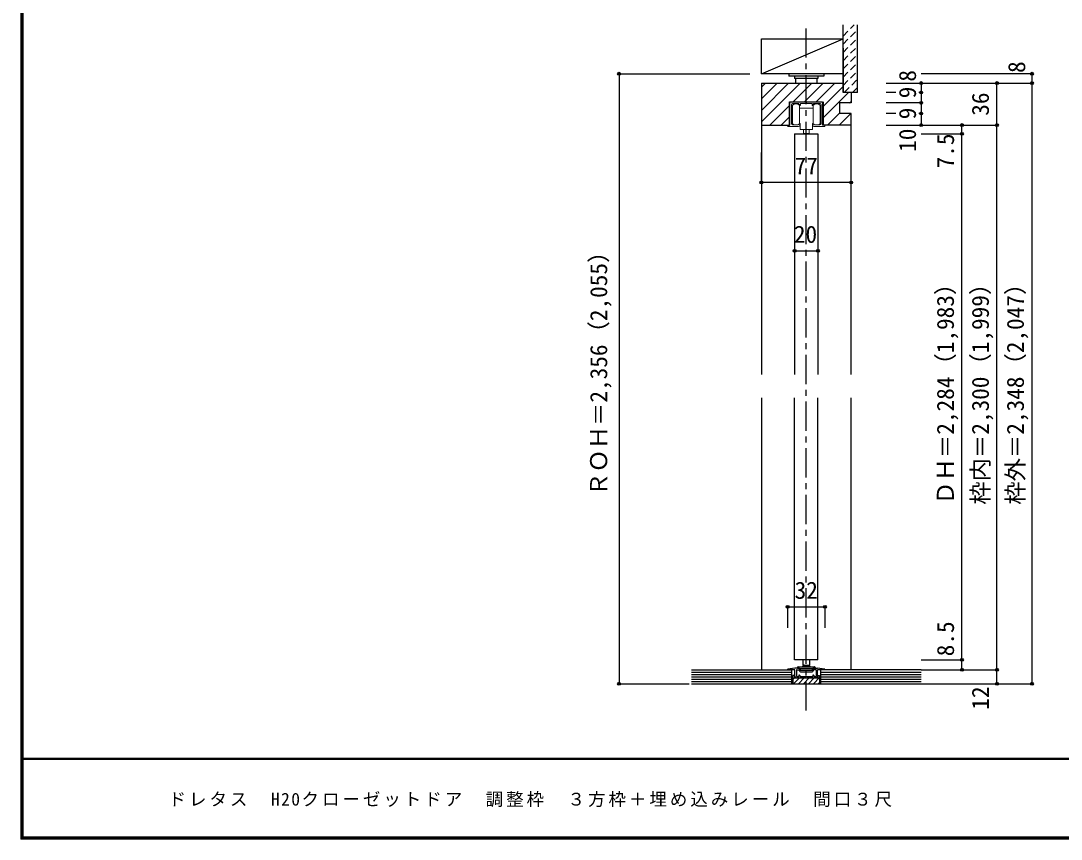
# Model space of a CAD drawing. Units: millimetres, scale not verified. Extents: x -584 to 586, y -431 to 418.
# Drawn here: x -584 to -49, y -420 to 1 of the extents above; entities that cross this region are included whole.
import ezdxf
from ezdxf.enums import TextEntityAlignment as Align

# ---------------------------------------------------------------- set-up
doc = ezdxf.new("R2010")
doc.units = ezdxf.units.MM
doc.header["$LTSCALE"] = 3
doc.header["$PDMODE"] = 32
doc.header["$PDSIZE"] = 1.5
doc.linetypes.add('CHAIN1', pattern=[8, 5, -1, 1, -1])
doc.linetypes.add('DASHED1', pattern=[1.8, 1.2, -0.6])
doc.layers.add('0-0_補助線', color=7, linetype='Continuous', lineweight=18)
for name, color, linetype in [('1-0_補助線', 7, 'Continuous'), ('1-1_通り芯', 4, 'CHAIN1'), ('1-3_仕上げ', 7, 'Continuous'), ('1-4_枠', 3, 'Continuous'), ('1-6_扉', 6, 'Continuous'), ('1-7_金物', 7, 'Continuous'), ('1-B_寸法', 7, 'Continuous'), ('1-C_ハッチ', 4, 'Continuous'), ('F-1_枠', 6, 'Continuous'), ('F-A_文字', 7, 'Continuous')]:
    doc.layers.add(name, color=color, linetype=linetype)
doc.styles.add('ＭＳ ゴシック', font='')
doc.styles.get('ＭＳ ゴシック').set_extended_font_data('MS Gothic')

# ---------------------------------------------------------------- blocks, each defined once
blk = doc.blocks.new('04')
at = {"layer": '0-0_補助線'}
for p, q in [((-8.356, 6.199), (-8.356, -5.201)), ((-7.756, 6.799), (-7.156, 6.799)), ((-7.156, 6.799), (-7.156, 6.739)), ((-7.036, 5.899), (-4.216, 5.899)), ((-3.256, 6.799), (3.344, 6.799)), ((-2.926, 5.899), (-0.256, 5.899)), ((-2.926, 5.059), (-2.926, 5.899)), ((-0.256, 5.899), (0.044, 6.199)), ((4.814, 5.899), (4.304, 5.899)), ((4.814, 5.899), (7.124, 5.899)), ((8.444, 6.199), (8.444, -5.201)), ((-7.636, 5.299), (-7.636, -4.059)), ((-7.031, 5.061), (-7.031, 2.511)), ((-7.031, 3.141), (-7.031, -0.219)), ((-7.031, 1.941), (-7.031, 2.511)), ((-7.031, -1.419), (-7.031, 1.941)), ((-3.436, 3.571), (-3.136, 3.571)), ((-3.431, 3.861), (-3.431, 5.061)), ((-3.431, 3.861), (-3.431, 2.511)), ((-3.431, 2.511), (-3.431, 1.941)), ((-3.431, 1.941), (-3.431, -1.419)), ((-2.836, 3.571), (-3.136, 3.571)), ((-2.836, 3.571), (-3.136, 3.571)), ((-3.046, 4.939), (-3.116, 4.939)), ((-3.063, 4.939), (-3.046, 4.939)), ((0.044, 3.571), (-2.836, 3.571)), ((0.044, 3.571), (-2.836, 3.571)), ((0.044, 3.571), (2.924, 3.571)), ((0.044, 3.571), (2.924, 3.571)), ((2.924, 3.571), (3.224, 3.571)), ((2.924, 3.571), (3.224, 3.571)), ((3.205, 4.939), (3.134, 4.939)), ((3.524, 3.571), (3.224, 3.571)), ((3.529, 5.061), (3.529, 3.861)), ((3.529, 2.511), (3.529, 3.861)), ((3.529, 1.941), (3.529, 2.511)), ((3.529, -1.419), (3.529, 1.941)), ((7.129, 2.511), (7.129, 5.061)), ((7.129, 2.511), (7.129, 1.941)), ((7.129, 1.941), (7.129, -1.419)), ((7.724, 5.299), (7.724, -4.059)), ((-8.356, -5.201), (-9.376, -5.201)), ((-7.031, -1.989), (-7.031, -1.419)), ((-7.031, -1.989), (-7.031, -4.539)), ((-6.556, -5.139), (-5.236, -5.139)), ((-3.136, -4.35), (-3.436, -4.35)), ((-3.431, -1.419), (-3.431, -1.989)), ((-3.431, -3.339), (-3.431, -1.989)), ((-3.431, -4.539), (-3.431, -3.339)), ((-3.316, -4.91), (-3.316, -5.321)), ((-3.136, -5.13), (-3.136, -4.35)), ((-3.136, -4.35), (-3.136, -5.13)), ((-3.136, -7.23), (-3.136, -5.13)), ((3.224, -4.35), (3.524, -4.35)), ((3.224, -5.13), (3.224, -4.35)), ((3.224, -4.35), (3.224, -5.13)), ((3.224, -7.23), (3.224, -5.13)), ((3.404, -4.91), (3.404, -5.321)), ((3.529, -1.989), (3.529, -1.419)), ((3.529, -1.989), (3.529, -3.339)), ((3.529, -3.339), (3.529, -4.539)), ((5.324, -5.139), (6.644, -5.139)), ((7.129, -1.419), (7.129, -1.989)), ((7.129, -4.539), (7.129, -1.989)), ((8.444, -5.201), (9.464, -5.201)), ((-9.556, -5.621), (-9.556, -5.381)), ((-3.916, -5.921), (-9.256, -5.921)), ((-2.836, -7.53), (-1.756, -7.53)), ((-1.756, -7.53), (0.044, -7.53)), ((-1.456, -7.53), (0.044, -7.53)), ((-1.451, -7.54), (-1.451, -7.63)), ((-1.451, -7.63), (-1.451, -9.701)), ((1.544, -7.53), (0.044, -7.53)), ((1.844, -7.53), (0.044, -7.53)), ((1.549, -7.54), (1.549, -7.63)), ((1.549, -7.63), (1.549, -9.701)), ((2.924, -7.53), (1.844, -7.53)), ((9.344, -5.921), (4.004, -5.921)), ((9.644, -5.381), (9.644, -5.621))]:
    blk.add_line(p, q, dxfattribs=at)
for points in [[(-6.976, 6.559), (-3.256, 6.559), (-3.256, 6.799)], [(0.044, 6.199), (0.344, 5.899), (3.014, 5.899), (3.014, 5.059)], [(3.344, 6.799), (3.344, 6.559), (7.064, 6.559)], [(7.244, 6.739), (7.244, 6.799), (7.844, 6.799)]]:
    blk.add_lwpolyline(points, dxfattribs=at)
for centre, radius, start, end in [((-7.756, 6.199), 0.6, 90, 180), ((-7.036, 5.299), 0.6, 90, 180), ((-6.976, 6.739), 0.18, 180, 270), ((-5.231, 2.661), 3, 53.1301, 126.8699), ((-4.216, 4.849), 1.05, 7.76643, 90), ((4.304, 4.849), 1.05, 90, 172.23357), ((5.329, 2.661), 3, 53.1301, 126.8699), ((7.064, 6.739), 0.18, 270, 0), ((7.124, 5.299), 0.6, 0, 90), ((7.844, 6.199), 0.6, 0, 90), ((-3.116, 4.999), 0.06, 187.76643, 270), ((-3.046, 5.059), 0.12, 270, 0), ((3.134, 5.059), 0.12, 180, 270), ((3.205, 4.999), 0.06, 270, 352.23357), ((-9.376, -5.381), 0.18, 90, 180), ((-6.556, -4.059), 1.08, 180, 270), ((-5.231, -2.139), 3, 233.1301, 306.8699), ((-5.236, -2.139), 3, 270, 301.23293), ((-3.916, -5.321), 0.6, 270, 0), ((-3.556, -4.91), 0.24, 0, 121.23293), ((3.644, -4.91), 0.24, 58.76707, 180), ((4.004, -5.321), 0.6, 180, 270), ((5.329, -2.139), 3, 233.1301, 306.8699), ((5.324, -2.139), 3, 238.76707, 270), ((6.644, -4.059), 1.08, 270, 0), ((9.464, -5.381), 0.18, 0, 90), ((-9.256, -5.621), 0.3, 180, 270), ((-2.836, -7.23), 0.3, 180, 270), ((2.924, -7.23), 0.3, 270, 0), ((9.344, -5.621), 0.3, 270, 0)]:
    blk.add_arc(centre, radius, start, end, dxfattribs=at)

msp = doc.modelspace()

# ---------------------------------------------------------------- linework, layer by layer
at = {"layer": '1-0_補助線', "color": 2}
for p, q in [((-188.548, -53.1), (-188.548, -41.1)), ((-171.268, -41.1), (-171.268, -53.1))]:
    msp.add_line(p, q, dxfattribs=at)
at = {"layer": '1-0_補助線'}
for p, q in [((-184.108, -331.804), (-178.108, -331.804)), ((-181.708, -328.2), (-181.708, -330.892)), ((-181.708, -330.892), (-178.108, -330.892)), ((-180.958, -331.024), (-181.708, -330.892)), ((-181.408, -331.204), (-181.708, -331.504)), ((-181.708, -331.804), (-181.708, -331.504)), ((-178.108, -331.504), (-181.708, -331.504)), ((-181.408, -331.204), (-178.408, -331.204)), ((-180.958, -331.024), (-178.858, -331.024)), ((-180.958, -331.024), (-180.958, -331.204)), ((-178.858, -331.024), (-178.108, -330.892)), ((-178.858, -331.024), (-178.858, -331.204)), ((-178.108, -331.504), (-178.408, -331.204)), ((-178.108, -330.892), (-178.108, -328.2)), ((-178.108, -331.504), (-178.108, -331.804)), ((-178.108, -331.804), (-175.708, -331.804)), ((-184.408, -332.524), (-184.408, -332.104)), ((-184.408, -332.524), (-183.886, -332.524)), ((-183.886, -332.524), (-183.015, -332.662)), ((-183.015, -332.662), (-182.938, -332.675)), ((-182.938, -333.364), (-182.938, -332.675)), ((-182.938, -332.681), (-176.878, -332.681)), ((-182.938, -333.484), (-176.878, -333.484)), ((-182.908, -334.384), (-176.908, -334.384)), ((-176.878, -332.675), (-175.931, -332.524)), ((-176.878, -332.675), (-176.878, -333.364)), ((-175.931, -332.524), (-175.408, -332.524)), ((-175.408, -332.104), (-175.408, -332.524))]:
    msp.add_line(p, q, dxfattribs=at)
for points in [[(-183.388, -333.904), (-183.388, -333.484), (-183.058, -333.484)], [(-183.058, -333.484), (-182.938, -333.484), (-182.938, -333.364)], [(-176.878, -333.364), (-176.878, -333.484), (-176.758, -333.484)], [(-176.758, -333.484), (-176.428, -333.484), (-176.428, -333.904)]]:
    msp.add_lwpolyline(points, dxfattribs=at)
for centre, radius, start, end in [((-184.108, -332.104), 0.3, 90, 180), ((-175.708, -332.104), 0.3, 0, 90), ((-182.908, -333.904), 0.48, 180, 270), ((-176.908, -333.904), 0.48, 270, 0)]:
    msp.add_arc(centre, radius, start, end, dxfattribs=at)
at = {"layer": '1-1_通り芯'}
msp.add_line((-179.908, -354.36), (-179.908, -1.5), dxfattribs=at)
at = {"layer": '1-3_仕上げ', "color": 2}
for p, q in [((-161.008, -36.3), (-161.008, -1.5)), ((-153.508, -36.3), (-153.508, -1.5)), ((-153.508, -36.3), (-161.008, -36.3)), ((-239.008, -333.3), (-187.408, -333.3)), ((-187.408, -340.5), (-187.408, -333.3)), ((-120.808, -333.3), (-172.408, -333.3)), ((-172.408, -340.5), (-172.408, -333.3)), ((-239.008, -340.5), (-104.56, -340.5))]:
    msp.add_line(p, q, dxfattribs=at)
at = {"layer": '1-3_仕上げ', "color": 4}
for p, q in [((-203.008, -8.685), (-161.008, -8.685)), ((-203.008, -26.685), (-203.008, -8.685)), ((-161.008, -13.485), (-161.008, -31.485)), ((-189.508, -300.95), (-170.308, -300.95)), ((-189.508, -300.95), (-189.508, -311.821)), ((-170.308, -300.95), (-170.308, -311.821))]:
    msp.add_line(p, q, dxfattribs=at)
at = {"layer": '1-3_仕上げ'}
for p, q in [((-239.008, -334.5), (-187.408, -334.5)), ((-239.008, -335.7), (-187.408, -335.7)), ((-239.008, -336.9), (-187.408, -336.9)), ((-172.408, -334.5), (-120.808, -334.5)), ((-172.408, -335.7), (-120.808, -335.7)), ((-172.408, -336.9), (-120.808, -336.9)), ((-239.008, -338.1), (-187.408, -338.1)), ((-239.008, -339.3), (-187.408, -339.3)), ((-172.408, -338.1), (-120.808, -338.1)), ((-172.408, -339.3), (-120.808, -339.3))]:
    msp.add_line(p, q, dxfattribs=at)
at = {"layer": '1-3_仕上げ', "color": 4}
msp.add_lwpolyline([(-161.008, -26.685), (-203.008, -26.685), (-161.008, -8.685)], dxfattribs=at)
at = {"layer": '1-3_仕上げ'}
for p in [(-189.508, -300.95), (-170.308, -300.95)]:
    msp.add_point(p, dxfattribs=at)
at = {"layer": '1-4_枠'}
for p, q in [((-203.008, -31.5), (-161.008, -31.5)), ((-203.008, -31.5), (-203.008, -181.5)), ((-161.008, -31.5), (-161.008, -36.3)), ((-156.808, -36.3), (-161.008, -36.3)), ((-156.808, -47.1), (-162.808, -47.1)), ((-156.808, -181.5), (-156.808, -47.1)), ((-203.008, -53.1), (-188.548, -53.1)), ((-156.808, -53.1), (-171.268, -53.1)), ((-203.008, -193.5), (-203.008, -333.3)), ((-156.808, -333.3), (-156.808, -193.5))]:
    msp.add_line(p, q, dxfattribs=at)
at = {"layer": '1-4_枠', "color": 2}
msp.add_line((-188.548, -41.1), (-171.508, -41.1), dxfattribs=at)
at = {"layer": '1-4_枠'}
msp.add_lwpolyline([(-156.808, -36.3), (-156.808, -41.7), (-162.808, -41.7), (-162.808, -47.1)], dxfattribs=at)
at = {"layer": '1-6_扉'}
for p, q in [((-185.908, -57.6), (-185.908, -181.5)), ((-185.908, -57.6), (-173.908, -57.6)), ((-173.908, -57.6), (-173.908, -181.5)), ((-185.908, -328.2), (-185.908, -193.5)), ((-173.908, -328.2), (-173.908, -193.5)), ((-173.908, -328.2), (-185.908, -328.2))]:
    msp.add_line(p, q, dxfattribs=at)
at = {"layer": '1-7_金物'}
for p, q in [((-188.908, -26.685), (-188.908, -27.885)), ((-168.808, -26.685), (-186.808, -26.685)), ((-170.908, -26.685), (-170.908, -27.885)), ((-170.908, -27.885), (-188.908, -27.885)), ((-185.908, -27.885), (-185.908, -29.085)), ((-173.908, -29.085), (-185.908, -29.085)), ((-185.308, -31.5), (-185.308, -29.085)), ((-174.508, -29.085), (-174.508, -31.5)), ((-173.908, -27.885), (-173.908, -29.085)), ((-178.708, -57.6), (-181.108, -57.6)), ((-185.728, -332.58), (-189.328, -332.94)), ((-185.728, -333.3), (-189.328, -333.3)), ((-183.568, -332.58), (-185.728, -332.58)), ((-185.728, -336.6), (-185.728, -333.3)), ((-185.008, -333.6), (-185.008, -336.78)), ((-185.008, -336.78), (-183.808, -336.78)), ((-184.708, -333.3), (-183.568, -333.3)), ((-183.808, -336.3), (-183.808, -336.78)), ((-183.328, -336.18), (-183.688, -336.18)), ((-183.208, -336.3), (-183.208, -336.78)), ((-176.608, -336.3), (-176.608, -336.78)), ((-176.128, -336.18), (-176.488, -336.18)), ((-176.248, -332.58), (-174.088, -332.58)), ((-175.108, -333.3), (-176.248, -333.3)), ((-176.008, -336.3), (-176.008, -336.78)), ((-176.008, -336.78), (-174.808, -336.78)), ((-174.808, -333.6), (-174.808, -336.78)), ((-170.488, -332.94), (-174.088, -332.58)), ((-170.488, -333.3), (-174.088, -333.3)), ((-174.088, -336.6), (-174.088, -333.3)), ((-184.828, -337.5), (-174.988, -337.5))]:
    msp.add_line(p, q, dxfattribs=at)
at = {"layer": '1-7_金物', "color": 3}
for p, q in [((-185.908, -336.3), (-186.808, -336.3)), ((-185.908, -336.3), (-185.908, -337.5)), ((-173.908, -336.3), (-173.027, -336.3)), ((-173.908, -336.3), (-173.908, -337.5)), ((-173.027, -336.3), (-173.027, -340.5)), ((-185.908, -337.5), (-173.908, -337.5))]:
    msp.add_line(p, q, dxfattribs=at)
msp.add_lwpolyline([(-186.808, -336.3), (-186.808, -340.5), (-173.027, -340.5)], dxfattribs=at)
at = {"layer": '1-7_金物'}
msp.add_lwpolyline([(-183.208, -336.78), (-180.088, -336.78), (-179.908, -336.96), (-179.728, -336.78), (-176.608, -336.78)], dxfattribs=at)
for centre, radius, start, end in [((-189.328, -333.12), 0.18, 90, 270), ((-184.828, -336.6), 0.9, 180, 270), ((-184.708, -333.6), 0.3, 90, 180), ((-183.688, -336.3), 0.12, 90, 180), ((-183.568, -332.94), 0.36, 0, 90), ((-183.568, -332.94), 0.36, 270, 0), ((-183.328, -336.3), 0.12, 0, 90), ((-176.248, -332.94), 0.36, 90, 180), ((-176.248, -332.94), 0.36, 180, 270), ((-176.488, -336.3), 0.12, 90, 180), ((-176.128, -336.3), 0.12, 0, 90), ((-175.108, -333.6), 0.3, 0, 90), ((-174.988, -336.6), 0.9, 270, 0), ((-170.488, -333.12), 0.18, 270, 90)]:
    msp.add_arc(centre, radius, start, end, dxfattribs=at)
at = {"layer": '1-B_寸法', "color": 4}
for p, q in [((-276.208, -26.685), (-209.008, -26.685)), ((-276.208, -26.685), (-276.208, -340.5)), ((-63.808, -26.7), (-120.808, -26.7)), ((-63.808, -26.7), (-63.808, -340.5)), ((-138.808, -31.5), (-63.808, -31.5)), ((-120.808, -31.5), (-120.808, -53.1)), ((-81.808, -340.5), (-81.808, -31.5)), ((-133.856, -36.3), (-138.808, -36.3)), ((-120.808, -36.3), (-122.061, -36.3)), ((-120.808, -41.7), (-138.808, -41.7)), ((-133.856, -47.1), (-138.808, -47.1)), ((-120.808, -47.1), (-122.061, -47.1)), ((-138.808, -53.1), (-99.808, -53.1)), ((-99.808, -53.1), (-81.808, -53.1)), ((-99.808, -333.3), (-99.808, -53.1)), ((-120.808, -57.6), (-99.808, -57.6)), ((-203.008, -82.648), (-203.008, -67.277)), ((-156.808, -82.648), (-156.808, -67.277)), ((-156.808, -82.648), (-203.008, -82.648)), ((-185.908, -109.375), (-185.908, -117.799)), ((-173.908, -109.375), (-173.908, -117.799)), ((-185.908, -117.799), (-173.908, -117.799)), ((-120.808, -328.2), (-99.808, -328.2)), ((-120.808, -333.3), (-81.808, -333.3)), ((-276.208, -340.5), (-240.208, -340.5)), ((-120.808, -340.5), (-63.808, -340.5)), ((-99.808, -340.5), (-81.808, -340.5))]:
    msp.add_line(p, q, dxfattribs=at)
at = {"layer": '1-B_寸法'}
for p in [(-276.208, -26.685), (-63.808, -26.7), (-120.808, -31.5), (-81.808, -31.5), (-63.808, -31.5), (-120.808, -36.3), (-120.808, -41.7), (-120.808, -47.1), (-120.808, -53.1), (-99.808, -53.1), (-81.808, -53.1), (-99.808, -57.6), (-203.008, -82.648), (-156.808, -82.648), (-185.908, -117.799), (-173.908, -117.799), (-99.808, -328.2), (-99.808, -333.3), (-81.808, -333.3), (-276.208, -340.5), (-81.808, -340.5), (-63.808, -340.5)]:
    msp.add_point(p, dxfattribs=at)
at = {"layer": '1-C_ハッチ', "linetype": 'DASHED1'}
for p, q in [((-161.008, -7.266), (-155.242, -1.5)), ((-161.008, -11.509), (-153.508, -4.009)), ((-161.008, -15.751), (-153.508, -8.251)), ((-161.008, -19.994), (-153.508, -12.494)), ((-161.008, -24.237), (-153.508, -16.737)), ((-161.008, -28.479), (-153.508, -20.979)), ((-161.008, -32.722), (-153.508, -25.222)), ((-160.344, -36.3), (-153.508, -29.464)), ((-156.101, -36.3), (-153.508, -33.707))]:
    msp.add_line(p, q, dxfattribs=at)
at = {"layer": '1-C_ハッチ'}
for p, q in [((-203.008, -51.472), (-183.036, -31.5)), ((-203.008, -45.533), (-188.975, -31.5)), ((-203.008, -39.593), (-194.915, -31.5)), ((-203.008, -33.653), (-200.855, -31.5)), ((-186.696, -41.1), (-177.096, -31.5)), ((-180.756, -41.1), (-171.156, -31.5)), ((-174.817, -41.1), (-165.217, -31.5)), ((-171.268, -43.491), (-161.008, -33.231)), ((-171.268, -49.431), (-158.137, -36.3)), ((-157.598, -41.7), (-156.808, -40.911)), ((-198.696, -53.1), (-188.548, -42.952)), ((-168.998, -53.1), (-162.808, -46.911)), ((-163.058, -53.1), (-157.058, -47.1)), ((-192.756, -53.1), (-188.548, -48.892)), ((-157.118, -53.1), (-156.808, -52.79)), ((-186.808, -338.312), (-185.908, -337.412)), ((-186.451, -340.5), (-183.451, -337.5)), ((-183.905, -340.5), (-180.905, -337.5)), ((-181.359, -340.5), (-178.359, -337.5)), ((-178.814, -340.5), (-175.814, -337.5)), ((-176.268, -340.5), (-173.027, -337.259)), ((-173.723, -340.5), (-173.027, -339.804))]:
    msp.add_line(p, q, dxfattribs=at)
at = {"layer": 'F-1_枠'}
for p, q in [((-584.008, 417.5), (-584.008, -420.5)), ((-583.508, 417.5), (-583.508, -420.5)), ((-583.008, 417.5), (-583.008, -420.5)), ((585.992, -379), (-584.008, -379)), ((585.992, -379.5), (-584.008, -379.5)), ((585.992, -419.5), (-584.008, -419.5)), ((585.992, -420), (-584.008, -420)), ((585.992, -420.5), (-584.008, -420.5))]:
    msp.add_line(p, q, dxfattribs=at)

# ---------------------------------------------------------------- block references
at = {"layer": '1-0_補助線'}
msp.add_blockref('04', (-179.953, -47.899), dxfattribs=at)

# ---------------------------------------------------------------- texts
at = {"layer": '1-0_補助線', "style": 'ＭＳ ゴシック'}
for s, p in [('ＲＯＨ＝2,356（2,055）', (-279.687, -243.9)), ('ＤＨ＝2,284（1,983）', (-101.308, -248.4)), ('枠内＝2,300（1,999）', (-83.308, -248.4)), ('枠外＝2,348（2,047）', (-65.308, -248.4))]:
    msp.add_text(s, height=8.798, rotation=90, dxfattribs=at).set_placement(p, align=Align.BOTTOM_LEFT)
at = {"layer": '1-3_仕上げ', "style": 'ＭＳ ゴシック'}
msp.add_text('32', height=8.798, dxfattribs=at).set_placement((-185.908, -299.45), align=Align.BOTTOM_LEFT)
at = {"layer": '1-B_寸法', "style": 'ＭＳ ゴシック'}
for s, p in [('8', (-64.634, -26.275)), ('8', (-120.808, -30.745)), ('9', (-120.808, -39.3)), ('36', (-83.308, -48.3)), ('9', (-120.808, -50.1)), ('10', (-120.808, -66.866)), ('7.5', (-101.251, -75.396)), ('8.5', (-101.255, -326.394)), ('12', (-83.308, -353.878))]:
    msp.add_text(s, height=8.798, rotation=90, dxfattribs=at).set_placement(p, align=Align.BOTTOM_LEFT)
for s, p in [('77', (-185.908, -81.148)), ('20', (-186.283, -116.299))]:
    msp.add_text(s, height=8.798, dxfattribs=at).set_placement(p, align=Align.BOTTOM_LEFT)
at = {"layer": 'F-A_文字', "insert": (-508.008, -404), "char_height": 6.598, "attachment_point": 7, "style": 'ＭＳ ゴシック'}
msp.add_mtext('\\T1.17;ドレタス\u3000H20クローゼットドア\u3000調整枠\u3000３方枠＋埋め込みレール\u3000間口３尺', dxfattribs=at)

doc.saveas('drawing.dxf')
